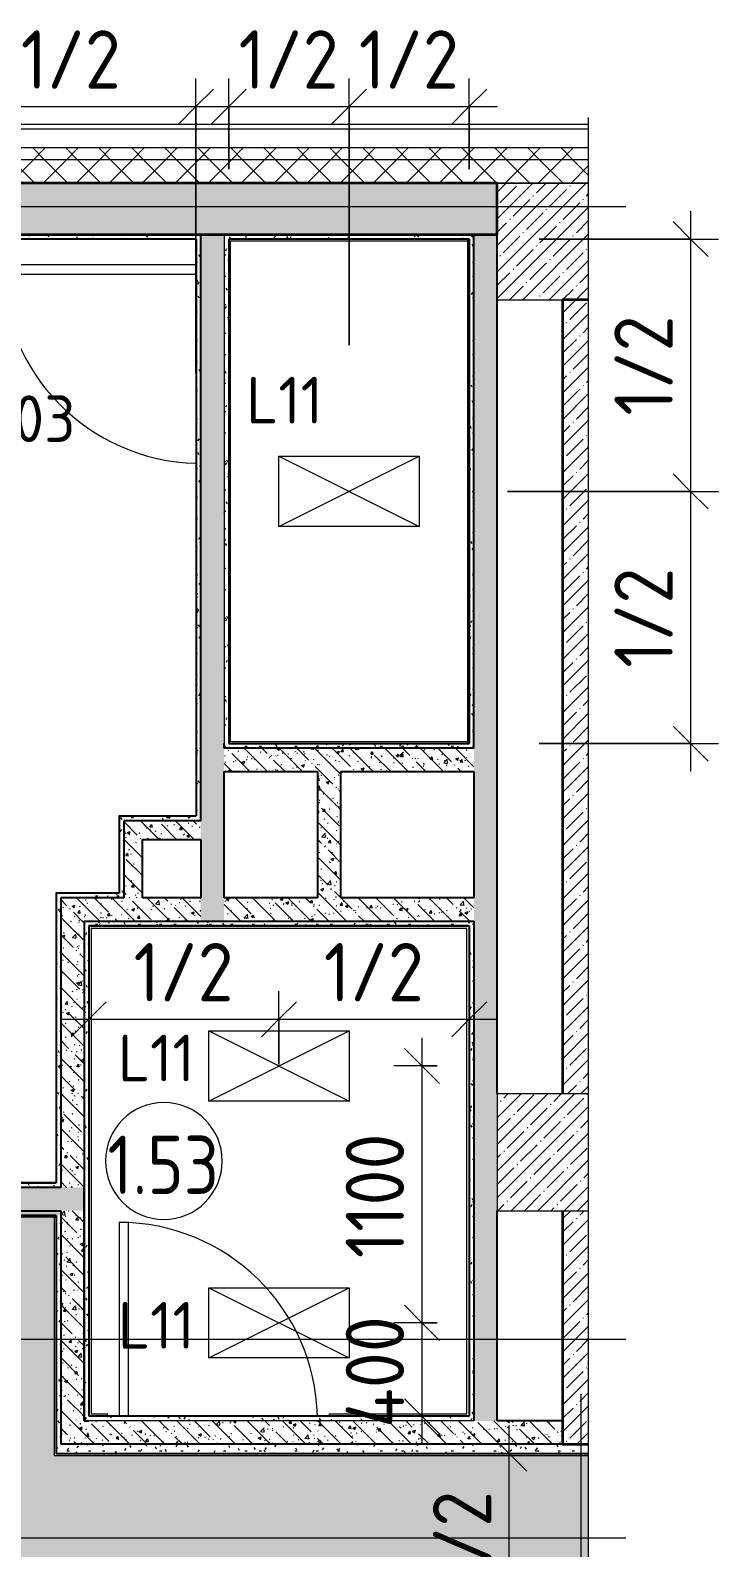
# Model space of a CAD drawing. Header units: millimetres. Extents: x 35802 to 233035, y -8553 to 29000.
# Drawn here: x 82200 to 85148, y 21257 to 27754 of the extents above; entities that cross this region are included whole.
import ezdxf

# ---------------------------------------------------------------- set-up
doc = ezdxf.new("R2010")
doc.units = ezdxf.units.MM
doc.linetypes.add('Осевая', pattern=[3175, 635, -476.25, 1587.5, -476.25])
for name, color, linetype, lineweight in [('A-ANNO-DIMS', 7, 'Continuous', 9), ('A-ANNO-DIMS-100', 7, 'Continuous', 9), ('A-ANNO-NOTE', 7, 'Continuous', 9), ('A-AREA-IDEN', 7, 'Continuous', 9), ('A-DETL-GENF', 7, 'Continuous', 9), ('A-DOOR', 7, 'Continuous', 9), ('A-DOOR-1', 7, 'Continuous', 13), ('A-WALL', 7, 'Continuous', 9), ('E-LITE-EQPM-IDEN', 7, 'Continuous', 9), ('I-WALL', 7, 'Continuous', 9), ('S-COLS', 7, 'Continuous', 9), ('Оси', 7, 'Continuous', 9), ('Оси-2', 7, 'Осевая', 9)]:
    doc.layers.add(name, color=color, linetype=linetype, lineweight=lineweight)
doc.layers.add('A-CLNG-PATT-1', color=7, linetype='Continuous', lineweight=9, transparency=1)
for name, color, linetype, lineweight, true_color in [('A-WALL-1', 7, 'Continuous', 35, 0x3c3c3c), ('A-WALL-2', 7, 'Continuous', 25, 0x3c3c3c), ('A-WALL-3', 7, 'Continuous', 13, 0x3c3c3c), ('A-WALL-FNSH-1', 7, 'Continuous', 9, 0x3c3c3c), ('A-WALL-FNSH-2', 7, 'Continuous', 13, 0x3c3c3c)]:
    doc.layers.add(name, color=color, linetype=linetype, lineweight=lineweight, true_color=true_color)
doc.styles.add('GOST Common', font='GOST_Common.ttf', dxfattribs={"height": 200})
doc.styles.add('GOST Common_1', font='GOST_Common.ttf', dxfattribs={"width": 0.9, "height": 250})
doc.styles.add('ISOCPEUR', font='isocpeur.ttf', dxfattribs={"width": 0.9, "height": 250})
doc.dimstyles.new('ISO-2_5_0_9К_БОЛЬШОЙ', dxfattribs={"dimscale": 304.8, "dimtxt": 248.995294, "dimasz": 0.492126, "dimexe": 0.393701, "dimexo": 0.984252, "dimgap": 0, "dimtad": 1, "dimdec": 0, "dimrnd": 10, "dimzin": 0, "dimdsep": 46, "dimtxsty": 'ISOCPEUR', "dimblk1": 'OBLIQUE', "dimblk2": 'OBLIQUE', "dimsah": 1, "dimcen": 0.09, "dimdle": 0.393701, "dimazin": 0, "dimtfac": 1, "dimtdec": 4, "dimtix": 1, "dimtmove": 0, "dimatfit": 3, "dimfxl": 1, "dimtvp": 1, "dimtolj": 1, "dimtzin": 0, "dimarcsym": 2})
doc.dimstyles.new('ISO-2_5_0_9К_БОЛЬШОЙ_3', dxfattribs={"dimscale": 304.8, "dimtxt": 248.995294, "dimasz": 0.492126, "dimexe": 0.393701, "dimexo": 0.984252, "dimgap": 0, "dimtad": 1, "dimdec": 0, "dimrnd": 10, "dimzin": 0, "dimdsep": 46, "dimtxsty": 'ISOCPEUR', "dimblk1": 'OBLIQUE', "dimblk2": 'OBLIQUE', "dimsah": 1, "dimcen": 0.09, "dimdle": 0.393701, "dimazin": 0, "dimtfac": 1, "dimtdec": 4, "dimtix": 1, "dimtmove": 0, "dimatfit": 3, "dimfxl": 1, "dimtvp": 1, "dimtolj": 1, "dimtzin": 0, "dimarcsym": 2})
pattern_1 = [(45, (0, 0), (-57.02463, 57.02463), []), (45, (57.025, 0), (-57.02463, 57.02463), [100.806, -20.161, 3.353, -16.808])]
pattern_2 = [(135, (0, 0), (-75.43415, -75.43415), [106.68, -17.78, 3.556, -17.78]), (135, (0, 75.39), (-75.43415, -75.43415), []), (50, (0, 0), (127.52922, -11.15758), [13.335, -146.685]), (355, (0, 0), (-24.66966, 133.74002), [10.668, -117.348]), (100.451, (10.63, -0.93), (102.85973, 122.58178), [11.333, -124.663]), (46.184, (0, 35.56), (189.75516, -29.43036), [20.002, -220.027]), (96.636, (15.81, 33.1), (166.1822, 173.1996), [17, -186.995]), (351.184, (0, 35.56), (166.18393, 173.19757), [16.002, -176.022]), (21, (17.78, 26.67), (106.13027, -71.58603), [13.335, -146.685]), (326, (17.78, 26.67), (43.26188, 128.93175), [10.668, -117.348]), (71.451, (26.62, 20.7), (149.39198, 57.34505), [11.333, -124.663]), (37.5, (0, 0), (2.162228, 59.188357), [3.353, -112.573, 3.353, -115.773, -117.792]), (37.5, (0, 0), (2.162228, 59.188357), [-235.052, 3.353, -114.44]), (7.5, (0, 0), (46.773857, 70.126152), [3.353, -64.567, 3.353, -109.906, -44.894]), (7.5, (0, 0), (46.773857, 70.126152), [-181.178, 3.353, -41.542]), (327.5, (-39.65, 0), (94.91367, -4.010093), [3.353, -41.097, 3.353, -135.331, -184.023]), (327.5, (-39.65, 0), (94.91367, -4.010093), [-183.134, 3.353, -180.67]), (317.5, (-57.43, 0), (103.69057, 17.79882), [3.353, -54.432, 3.353, -88.748, -130.683]), (317.5, (-57.43, 0), (103.69057, 17.79882), [-149.885, 3.353, -127.33])]
pattern_3 = [(45, (0, 0), (-70.71068, 70.71068), []), (135, (0, 0), (-70.71068, -70.71068), [])]
pattern_4 = [(0, (0, 0), (121.92, 30.48), [10.058, -81.382, 10.058, -81.382, -487.68]), (0, (0, 0), (121.92, 30.48), [-182.88, 10.058, -172.822, 10.058, -81.382, -213.36]), (0, (0, 0), (121.92, 30.48), [-457.2, 10.058, -50.902, 10.058, -142.342]), (120, (45.72, 15.24), (-87.356454, 90.345817), [10.058, -81.382, 10.058, -81.382, -487.68]), (120, (45.72, 15.24), (-87.356454, 90.345817), [-182.88, 10.058, -172.822, 10.058, -81.382, -213.36]), (120, (45.72, 15.24), (-87.356454, 90.345817), [-457.2, 10.058, -50.902, 10.058, -142.342]), (240, (60.96, 76.2), (-34.563546, -120.825817), [10.058, -81.382, 10.058, -81.382, -487.68]), (240, (60.96, 76.2), (-34.563546, -120.825817), [-182.88, 10.058, -172.822, 10.058, -81.382, -213.36]), (240, (60.96, 76.2), (-34.563546, -120.825817), [-457.2, 10.058, -50.902, 10.058, -142.342])]

# ---------------------------------------------------------------- blocks, each defined once
blk = doc.blocks.new('BSC_Колонна _Прямоугольная - 500х500-23287078-План расстановки осветительного оборудования 1 этажа в осях 12-23')
at = {"layer": 'S-COLS'}
h = blk.add_hatch(dxfattribs=at)
h.set_pattern_fill('FP_19', color=256, style=0, pattern_type=2)
h.set_pattern_definition([(45, (-84450, -22950), (-57.02463, 57.02463), []), (45, (-84392.975, -22950), (-57.02463, 57.02463), [100.806, -20.161, 3.353, -16.808])])
h.paths.add_polyline_path([(-250, -250), (140, -250), (140, 250), (-250, 250)])
for p, q in [((140, 250), (-250, 250)), ((-250, 250), (-250, -250)), ((-250, -250), (140, -250))]:
    blk.add_line(p, q, dxfattribs=at)
blk = doc.blocks.new('110_Дверь_СКБ_1Ст_Внутренняя1 - Д-7_п__950x2100h_Туалет-32105350-План расстановки осветительного оборудования 1 этажа в осях 12-23')
at = {"layer": 'A-DOOR'}
blk.add_arc((-412.5, 50), 850, 1.35273, 90, dxfattribs=at)
at = {"layer": 'A-DOOR-1'}
for p, q in [((-412.5, 900), (-412.5, 70)), ((-372.5, 900), (-412.5, 900)), ((-372.5, 70), (-372.5, 900))]:
    blk.add_line(p, q, dxfattribs=at)
blk = doc.blocks.new('110_Дверь_СКБ_1Ст_Внутренняя1 - Д-7_л__950x2100h_Туалет-32089464-План расстановки осветительного оборудования 1 этажа в осях 12-23')
at = {"layer": 'A-DOOR'}
blk.add_arc((437.5, 50), 850, 90, 178.64727, dxfattribs=at)
at = {"layer": 'A-DOOR-1'}
for p, q in [((437.5, 900), (397.5, 900)), ((397.5, 900), (397.5, 70)), ((437.5, 70), (437.5, 900))]:
    blk.add_line(p, q, dxfattribs=at)
blk = doc.blocks.new('DET_L_Линия разрыва - М100-30654842-План расстановки осветительного оборудования 1 этажа в осях 12-23')
at = {"layer": 'A-DETL-GENF'}
blk.add_line((24079.7, 0), (12339.9, 0), dxfattribs=at)
blk = doc.blocks.new('Марка_Помещения - Номер-25198446-План расстановки осветительного оборудования 1 этажа в осях 12-23')
at = {"layer": 'A-AREA-IDEN'}
for start, end in [(360, 180), (180, 360)]:
    blk.add_arc((0, 0), 2.5, start, end, dxfattribs=at)
blk = doc.blocks.new('DIMBLOCK99-План расстановки осветительного оборудования 1 этажа в осях 12-23')
at = {"layer": 'A-ANNO-DIMS-100'}
for p, q in [((81840, 26384.4), (81840, 27547.1)), ((82909, 26286.1), (82909, 27547.1)), ((81840, 27427.1), (83029, 27427.1)), ((81840, 27427.1), (81840, 26384.4)), ((82909, 27427.1), (82909, 26286.1))]:
    blk.add_line(p, q, dxfattribs=at)
at = {"layer": 'A-ANNO-DIMS-100', "lineweight": 20}
for p, q in [((81840, 27427.1), (81915, 27502.1)), ((82909, 27427.1), (82984, 27502.1)), ((81840, 27427.1), (81765, 27352.1)), ((82909, 27427.1), (82834, 27352.1))]:
    blk.add_line(p, q, dxfattribs=at)
at = {"layer": 'A-ANNO-DIMS-100', "color": 0, "insert": (82159, 27753.7), "char_height": 250, "width": 517.144, "attachment_point": 1, "line_spacing_factor": 1.149209, "style": 'ISOCPEUR'}
blk.add_mtext('1/2', dxfattribs=at)
blk = doc.blocks.new('_Oblique')
at = {"color": 0, "linetype": 'ByBlock', "lineweight": -2}
blk.add_line((-0.5, -0.5), (0.5, 0.5), dxfattribs=at)
blk = doc.blocks.new('DIMBLOCK102-План расстановки осветительного оборудования 1 этажа в осях 12-23')
at = {"layer": 'A-ANNO-DIMS-100'}
for p, q in [((83050, 27160), (83050, 27547.1)), ((83565, 26405.4), (83565, 27547.1)), ((82930, 27427.1), (83565, 27427.1)), ((83050, 27427.1), (83050, 27160)), ((83565, 27427.1), (83565, 26405.4))]:
    blk.add_line(p, q, dxfattribs=at)
at = {"layer": 'A-ANNO-DIMS-100', "lineweight": 20}
for p, q in [((83050, 27427.1), (83125, 27502.1)), ((83565, 27427.1), (83640, 27502.1)), ((83050, 27427.1), (82975, 27352.1)), ((83565, 27427.1), (83490, 27352.1))]:
    blk.add_line(p, q, dxfattribs=at)
at = {"layer": 'A-ANNO-DIMS-100', "color": 0, "insert": (83092, 27753.7), "char_height": 250, "width": 517.144, "attachment_point": 1, "line_spacing_factor": 1.149209, "style": 'ISOCPEUR'}
blk.add_mtext('1/2', dxfattribs=at)
blk = doc.blocks.new('DIMBLOCK103-План расстановки осветительного оборудования 1 этажа в осях 12-23')
at = {"layer": 'A-ANNO-DIMS-100'}
for p, q in [((83565, 26405.4), (83565, 27547.1)), ((84080, 27160), (84080, 27547.1)), ((83565, 27427.1), (84200, 27427.1)), ((83565, 27427.1), (83565, 26405.4)), ((84080, 27427.1), (84080, 27160))]:
    blk.add_line(p, q, dxfattribs=at)
at = {"layer": 'A-ANNO-DIMS-100', "lineweight": 20}
for p, q in [((83565, 27427.1), (83640, 27502.1)), ((84080, 27427.1), (84155, 27502.1)), ((83565, 27427.1), (83490, 27352.1)), ((84080, 27427.1), (84005, 27352.1))]:
    blk.add_line(p, q, dxfattribs=at)
at = {"layer": 'A-ANNO-DIMS-100', "color": 0, "insert": (83607, 27753.7), "char_height": 250, "width": 517.144, "attachment_point": 1, "line_spacing_factor": 1.149209, "style": 'ISOCPEUR'}
blk.add_mtext('1/2', dxfattribs=at)
blk = doc.blocks.new('DIMBLOCK104-План расстановки осветительного оборудования 1 этажа в осях 12-23')
at = {"layer": 'A-ANNO-DIMS-100'}
for p, q in [((85028.3, 26980), (85028.3, 25780)), ((84380, 26860), (85148.3, 26860)), ((85028.3, 26860), (84380, 26860)), ((84243.3, 25780), (85148.3, 25780)), ((85028.3, 25780), (84243.3, 25780))]:
    blk.add_line(p, q, dxfattribs=at)
at = {"layer": 'A-ANNO-DIMS-100', "lineweight": 20}
for p, q in [((85028.3, 26860), (84953.3, 26935)), ((85028.3, 26860), (85103.3, 26785)), ((85028.3, 25780), (84953.3, 25855)), ((85028.3, 25780), (85103.3, 25705))]:
    blk.add_line(p, q, dxfattribs=at)
at = {"layer": 'A-ANNO-DIMS-100', "color": 0, "insert": (84701.7, 26104.5), "char_height": 250, "width": 517.144, "attachment_point": 1, "rotation": 90, "line_spacing_factor": 1.149209, "style": 'ISOCPEUR'}
blk.add_mtext('1/2', dxfattribs=at)
blk = doc.blocks.new('DIMBLOCK105-План расстановки осветительного оборудования 1 этажа в осях 12-23')
at = {"layer": 'A-ANNO-DIMS-100', "lineweight": 20}
for p, q in [((85028.3, 25780), (84953.3, 25855)), ((85028.3, 25780), (85103.3, 25705)), ((85028.3, 24700), (84953.3, 24775)), ((85028.3, 24700), (85103.3, 24625))]:
    blk.add_line(p, q, dxfattribs=at)
at = {"layer": 'A-ANNO-DIMS-100'}
for p, q in [((84243.3, 25780), (85148.3, 25780)), ((85028.3, 25780), (84243.3, 25780)), ((85028.3, 25780), (85028.3, 24580)), ((84380, 24700), (85148.3, 24700)), ((85028.3, 24700), (84380, 24700))]:
    blk.add_line(p, q, dxfattribs=at)
at = {"layer": 'A-ANNO-DIMS-100', "color": 0, "insert": (84701.7, 25024.5), "char_height": 250, "width": 517.144, "attachment_point": 1, "rotation": 90, "line_spacing_factor": 1.149209, "style": 'ISOCPEUR'}
blk.add_mtext('1/2', dxfattribs=at)
blk = doc.blocks.new('DIMBLOCK106-План расстановки осветительного оборудования 1 этажа в осях 12-23')
at = {"layer": 'A-ANNO-DIMS-100'}
for p, q in [((82450, 23325.7), (82450, 23639.6)), ((83265, 23325.7), (83265, 23639.6)), ((82330, 23519.6), (83265, 23519.6)), ((82450, 23519.6), (82450, 23325.7)), ((83265, 23519.6), (83265, 23325.7))]:
    blk.add_line(p, q, dxfattribs=at)
at = {"layer": 'A-ANNO-DIMS-100', "lineweight": 20}
for p, q in [((82450, 23519.6), (82525, 23594.6)), ((83265, 23519.6), (83340, 23594.6)), ((82450, 23519.6), (82375, 23444.6)), ((83265, 23519.6), (83190, 23444.6))]:
    blk.add_line(p, q, dxfattribs=at)
at = {"layer": 'A-ANNO-DIMS-100', "color": 0, "insert": (82642, 23846.2), "char_height": 250, "width": 517.144, "attachment_point": 1, "line_spacing_factor": 1.149209, "style": 'ISOCPEUR'}
blk.add_mtext('1/2', dxfattribs=at)
blk = doc.blocks.new('DIMBLOCK107-План расстановки осветительного оборудования 1 этажа в осях 12-23')
at = {"layer": 'A-ANNO-DIMS-100'}
for p, q in [((83265, 23325.7), (83265, 23639.6)), ((84080, 23325.7), (84080, 23639.6)), ((83265, 23519.6), (84200, 23519.6)), ((83265, 23519.6), (83265, 23325.7)), ((84080, 23519.6), (84080, 23325.7))]:
    blk.add_line(p, q, dxfattribs=at)
at = {"layer": 'A-ANNO-DIMS-100', "lineweight": 20}
for p, q in [((83265, 23519.6), (83340, 23594.6)), ((84080, 23519.6), (84155, 23594.6)), ((83265, 23519.6), (83190, 23444.6)), ((84080, 23519.6), (84005, 23444.6))]:
    blk.add_line(p, q, dxfattribs=at)
at = {"layer": 'A-ANNO-DIMS-100', "color": 0, "insert": (83457, 23846.2), "char_height": 250, "width": 517.144, "attachment_point": 1, "line_spacing_factor": 1.149209, "style": 'ISOCPEUR'}
blk.add_mtext('1/2', dxfattribs=at)
blk = doc.blocks.new('DIMBLOCK108-План расстановки осветительного оборудования 1 этажа в осях 12-23')
at = {"layer": 'A-ANNO-DIMS-100', "lineweight": 20}
for p, q in [((83877.5, 23319.7), (83802.5, 23394.7)), ((83877.5, 23319.7), (83952.5, 23244.7)), ((83877.5, 22220), (83802.5, 22295)), ((83877.5, 22220), (83952.5, 22145))]:
    blk.add_line(p, q, dxfattribs=at)
at = {"layer": 'A-ANNO-DIMS-100'}
for p, q in [((83877.5, 23439.7), (83877.5, 22220)), ((83943.3, 23319.7), (83757.5, 23319.7)), ((83877.5, 23319.7), (83943.3, 23319.7)), ((83943.3, 22220), (83757.5, 22220)), ((83877.5, 22220), (83943.3, 22220))]:
    blk.add_line(p, q, dxfattribs=at)
at = {"layer": 'A-ANNO-DIMS-100', "color": 0, "insert": (83550.9, 22496.9), "char_height": 250, "width": 655.049, "attachment_point": 1, "rotation": 90, "line_spacing_factor": 1.149209, "style": 'ISOCPEUR'}
blk.add_mtext('1100', dxfattribs=at)
blk = doc.blocks.new('DIMBLOCK109-План расстановки осветительного оборудования 1 этажа в осях 12-23')
at = {"layer": 'A-ANNO-DIMS-100', "lineweight": 20}
for p, q in [((83877.5, 22220), (83802.5, 22295)), ((83877.5, 22220), (83952.5, 22145)), ((83877.5, 21820), (83802.5, 21895)), ((83877.5, 21820), (83952.5, 21745))]:
    blk.add_line(p, q, dxfattribs=at)
at = {"layer": 'A-ANNO-DIMS-100'}
for p, q in [((83943.3, 22220), (83757.5, 22220)), ((83877.5, 22220), (83877.5, 21700)), ((83877.5, 22220), (83943.3, 22220)), ((83683.6, 21820), (83997.5, 21820)), ((83877.5, 21820), (83683.6, 21820))]:
    blk.add_line(p, q, dxfattribs=at)
at = {"layer": 'A-ANNO-DIMS-100', "color": 0, "insert": (83550.9, 21771), "char_height": 250, "width": 597.589, "attachment_point": 1, "rotation": 90, "line_spacing_factor": 1.149209, "style": 'ISOCPEUR'}
blk.add_mtext('400', dxfattribs=at)
blk = doc.blocks.new('DIMBLOCK114-План расстановки осветительного оборудования 1 этажа в осях 12-23')
at = {"layer": 'A-ANNO-DIMS-100'}
for p, q in [((84251, 20915), (84251, 21780)), ((84445, 21660), (84131, 21660)), ((84251, 21660), (84445, 21660)), ((83437.3, 20915), (84371, 20915)), ((84251, 20915), (83437.3, 20915))]:
    blk.add_line(p, q, dxfattribs=at)
at = {"layer": 'A-ANNO-DIMS-100', "lineweight": 20}
for p, q in [((84251, 21660), (84176, 21735)), ((84251, 21660), (84326, 21585)), ((84251, 20915), (84176, 20990)), ((84251, 20915), (84326, 20840))]:
    blk.add_line(p, q, dxfattribs=at)
at = {"layer": 'A-ANNO-DIMS-100', "color": 0, "insert": (83924.4, 21072), "char_height": 250, "width": 517.144, "attachment_point": 1, "rotation": 90, "line_spacing_factor": 1.149209, "style": 'ISOCPEUR'}
blk.add_mtext('1/2', dxfattribs=at)
blk = doc.blocks.new('DIMBLOCK268-План расстановки осветительного оборудования 1 этажа в осях 12-23')
at = {"layer": 'A-ANNO-DIMS-100'}
for p, q in [((79981, 21327.5), (79981, 20740.2)), ((79981, 20860.2), (79981, 21327.5)), ((82759, 20666.3), (82759, 20980.2)), ((79861, 20860.2), (82879, 20860.2)), ((82759, 20860.2), (82759, 20666.3))]:
    blk.add_line(p, q, dxfattribs=at)
at = {"layer": 'A-ANNO-DIMS-100', "lineweight": 20}
for p, q in [((79981, 20860.2), (80056, 20935.2)), ((82759, 20860.2), (82834, 20935.2)), ((79981, 20860.2), (79906, 20785.2)), ((82759, 20860.2), (82684, 20785.2))]:
    blk.add_line(p, q, dxfattribs=at)
at = {"layer": 'A-ANNO-DIMS-100', "color": 0, "insert": (81054, 21186.8), "char_height": 250, "width": 758.478, "attachment_point": 1, "line_spacing_factor": 1.149209, "style": 'ISOCPEUR'}
blk.add_mtext('2780', dxfattribs=at)

msp = doc.modelspace()

# ---------------------------------------------------------------- hatches: boundary and pattern name
at = {"layer": 'A-CLNG-PATT-1'}
h = msp.add_hatch(color=256, dxfattribs=at)
h.paths.add_polyline_path([(84590, 20178), (84590, 21652), (82302, 21652), (82302, 22672), (68282, 22672), (68282, 26852), (68202, 26852), (68202, 26860), (67111, 26860), (67110, 26852), (66788, 26852), (66788, 26472), (66132, 26472), (66132, 26859), (60788, 26859), (60788, 26472), (60132, 26472), (60132, 26852), (57578, 26852), (57578, 25558), (57958, 25558), (57958, 24978), (58130, 24978), (58130, 24950), (58180, 24950), (58180, 24850), (58785, 24850), (58785, 24950), (58835, 24950), (58835, 24850), (59885, 24850), (59885, 24950), (59935, 24950), (59935, 24850), (60560, 24850), (60560, 24950), (60770, 24950), (60770, 24955), (61865, 24955), (61865, 24950), (61935, 24950), (61935, 24955), (63055, 24955), (63055, 24950), (63125, 24950), (63125, 24955), (64245, 24955), (64245, 24950), (64315, 24950), (64315, 24955), (65435, 24955), (65435, 24950), (65505, 24950), (65505, 24955), (66090, 24955), (66090, 24950), (66760, 24950), (66760, 24960), (66780, 24960), (66780, 24970.5), (66788, 24970.5), (66788, 22672), (66288, 22672), (66288, 21178), (78707.8, 21178), (78707.8, 20178), (83295.5, 20178), (83295.5, 20188), (83315.5, 20188), (83315.5, 20178)])
h.paths.add_polyline_path([(58140, 24810), (58140, 24850), (58130, 24850), (58130, 24810)])
h.paths.add_polyline_path([(60600, 24830), (60610, 24830), (60610, 24850), (60600, 24850)])
at = {"layer": 'A-WALL'}
h = msp.add_hatch(dxfattribs=at)
h.set_pattern_fill('FP_17', color=256, style=0, pattern_type=2)
h.set_pattern_definition(pattern_3)
h.paths.add_polyline_path([(84590, 27200), (84590, 27250), (68210, 27250), (68210, 27200), (83263.9, 27200)])
h.paths.add_polyline_path([(68120, 27200), (68120, 27225), (68130, 27225), (68130, 27250), (67190, 27250), (67190, 27225), (67200, 27225), (67200, 27200), (68028.4, 27200)])
h.paths.add_polyline_path([(67110, 27200), (67110, 27250), (42160, 27250), (42160, 27200), (66577.4, 27200)])
h = msp.add_hatch(dxfattribs=at)
h.set_pattern_fill('FP_17', color=256, style=0, pattern_type=2)
h.set_pattern_definition(pattern_3)
h.paths.add_polyline_path([(84590, 27100), (84590, 27200), (68210, 27200), (68210, 27110), (68242, 27110), (68242, 27102), (68172, 27102), (68172, 27185), (68120, 27185), (68120, 27200), (67200, 27200), (67200, 27185), (67148, 27185), (67148, 27102), (67078, 27102), (67078, 27110), (67110, 27110), (67110, 27200), (42160, 27200), (42160, 27100), (83263.9, 27100)])
at = {"layer": 'I-WALL'}
h = msp.add_hatch(dxfattribs=at)
h.set_pattern_fill('FP_1', color=256, style=0, pattern_type=2)
h.set_pattern_definition(pattern_1)
h.paths.add_polyline_path([(84200, 26880), (84200, 27100), (42780, 27100), (42780, 26900), (42760, 26900), (42760, 26880), (84100, 26880)])
h = msp.add_hatch(dxfattribs=at)
h.set_pattern_fill('FP_67', color=256, style=0, pattern_type=2)
h.set_pattern_definition(pattern_4)
h.paths.add_polyline_path([(82910, 26860), (82930, 26860), (82930, 26880), (81420, 26880), (81420, 26860), (82909, 26860)])
h = msp.add_hatch(dxfattribs=at)
h.set_pattern_fill('FP_67', color=256, style=0, pattern_type=2)
h.set_pattern_definition(pattern_4)
h.paths.add_polyline_path([(82930, 24370), (82930, 26860), (82910, 26860), (82910, 24370)])
h = msp.add_hatch(dxfattribs=at)
h.set_pattern_fill('FP_21', color=256, style=0, pattern_type=2)
h.set_pattern_definition(pattern_2)
h.paths.add_polyline_path([(83030, 23940), (83030, 26880), (82930, 26880), (82930, 23940)])
h = msp.add_hatch(dxfattribs=at)
h.set_pattern_fill('FP_67', color=256, style=0, pattern_type=2)
h.set_pattern_definition(pattern_4)
h.paths.add_polyline_path([(83050, 24700), (83050, 26880), (83030, 26880), (83030, 24700)])
h = msp.add_hatch(dxfattribs=at)
h.set_pattern_fill('FP_67', color=256, style=0, pattern_type=2)
h.set_pattern_definition(pattern_4)
h.paths.add_polyline_path([(84072, 26860), (84080, 26860), (84080, 26880), (83050, 26880), (83050, 26860), (83263.9, 26860)])
h = msp.add_hatch(dxfattribs=at)
h.set_pattern_fill('FP_67', color=256, style=0, pattern_type=2)
h.set_pattern_definition(pattern_4)
h.paths.add_polyline_path([(84080, 24700), (84100, 24700), (84100, 26880), (84080, 26880), (84080, 24708)])
h = msp.add_hatch(dxfattribs=at)
h.set_pattern_fill('FP_21', color=256, style=0, pattern_type=2)
h.set_pattern_definition(pattern_2)
h.paths.add_polyline_path([(84200, 21800), (84200, 26880), (84100, 26880), (84100, 21800)])
h = msp.add_hatch(dxfattribs=at)
h.set_pattern_fill('FP_1', color=256, style=0, pattern_type=2)
h.set_pattern_definition(pattern_1)
h.paths.add_polyline_path([(84590, 23200), (84590, 26600), (84480, 26600), (84480, 23200)])
h = msp.add_hatch(dxfattribs=at)
h.set_pattern_fill('FP_67', color=256, style=0, pattern_type=2)
h.set_pattern_definition(pattern_4)
h.paths.add_polyline_path([(84100, 24680), (84100, 24700), (83030, 24700), (83030, 24680), (83263.9, 24680)])
h = msp.add_hatch(dxfattribs=at)
h.set_pattern_fill('FP_21', color=256, style=0, pattern_type=2)
h.set_pattern_definition(pattern_2)
h.paths.add_polyline_path([(84100, 24580), (84100, 24680), (83030, 24680), (83030, 24580), (83530, 24580)])
h = msp.add_hatch(dxfattribs=at)
h.set_pattern_fill('FP_21', color=256, style=0, pattern_type=2)
h.set_pattern_definition(pattern_2)
h.paths.add_polyline_path([(83530, 24040), (83530, 24580), (83430, 24580), (83430, 24040)])
h = msp.add_hatch(dxfattribs=at)
h.set_pattern_fill('FP_67', color=256, style=0, pattern_type=2)
h.set_pattern_definition(pattern_4)
h.paths.add_polyline_path([(82600, 24370), (82910, 24370), (82909, 24390), (82580, 24390), (82580, 24370)])
h = msp.add_hatch(dxfattribs=at)
h.set_pattern_fill('FP_67', color=256, style=0, pattern_type=2)
h.set_pattern_definition(pattern_4)
h.paths.add_polyline_path([(82600, 24040), (82600, 24370), (82580, 24370), (82580, 24040)])
h = msp.add_hatch(dxfattribs=at)
h.set_pattern_fill('FP_21', color=256, style=0, pattern_type=2)
h.set_pattern_definition(pattern_2)
h.paths.add_polyline_path([(82680, 24040), (82680, 24370), (82600, 24370), (82600, 24040)])
h = msp.add_hatch(dxfattribs=at)
h.set_pattern_fill('FP_21', color=256, style=0, pattern_type=2)
h.set_pattern_definition(pattern_2)
h.paths.add_polyline_path([(82930, 24290), (82930, 24370), (82680, 24370), (82680, 24290)])
h = msp.add_hatch(dxfattribs=at)
h.set_pattern_fill('FP_67', color=256, style=0, pattern_type=2)
h.set_pattern_definition(pattern_4)
h.paths.add_polyline_path([(82330, 24040), (82580, 24040), (82580, 24060), (82310, 24060), (82310, 24040)])
h = msp.add_hatch(dxfattribs=at)
h.set_pattern_fill('FP_67', color=256, style=0, pattern_type=2)
h.set_pattern_definition(pattern_4)
h.paths.add_polyline_path([(82330, 22800), (82330, 24040), (82310, 24040), (82310, 22800)])
h = msp.add_hatch(dxfattribs=at)
h.set_pattern_fill('FP_21', color=256, style=0, pattern_type=2)
h.set_pattern_definition(pattern_2)
h.paths.add_polyline_path([(82930, 23940), (82930, 24040), (82330, 24040), (82330, 23940), (82538.4, 23940)])
h = msp.add_hatch(dxfattribs=at)
h.set_pattern_fill('FP_21', color=256, style=0, pattern_type=2)
h.set_pattern_definition(pattern_2)
h.paths.add_polyline_path([(84100, 23940), (84100, 24040), (83030, 24040), (83030, 23940), (83263.9, 23940)])
h = msp.add_hatch(dxfattribs=at)
h.set_pattern_fill('FP_21', color=256, style=0, pattern_type=2)
h.set_pattern_definition(pattern_2)
h.paths.add_polyline_path([(82430, 22800), (82430, 23940), (82330, 23940), (82330, 22800)])
h = msp.add_hatch(dxfattribs=at)
h.set_pattern_fill('FP_67', color=256, style=0, pattern_type=2)
h.set_pattern_definition(pattern_4)
h.paths.add_polyline_path([(84080, 23920), (84080, 23940), (82430, 23940), (82430, 23920), (84079, 23920)])
h = msp.add_hatch(dxfattribs=at)
h.set_pattern_fill('FP_67', color=256, style=0, pattern_type=2)
h.set_pattern_definition(pattern_4)
h.paths.add_polyline_path([(82430, 21800), (82450, 21800), (82450, 23920), (82430, 23920), (82430, 22432.2)])
h = msp.add_hatch(dxfattribs=at)
h.set_pattern_fill('FP_67', color=256, style=0, pattern_type=2)
h.set_pattern_definition(pattern_4)
h.paths.add_polyline_path([(84080, 21820), (84100, 21820), (84100, 23940), (84080, 23940), (84080, 21833)])
h = msp.add_hatch(dxfattribs=at)
h.set_pattern_fill('FP_67', color=256, style=0, pattern_type=2)
h.set_pattern_definition(pattern_4)
h.paths.add_polyline_path([(82310, 22800), (82310, 22820), (81150, 22820), (81150, 22800), (81812.9, 22800)])
h = msp.add_hatch(dxfattribs=at)
h.set_pattern_fill('FP_21', color=256, style=0, pattern_type=2)
h.set_pattern_definition(pattern_2)
h.paths.add_polyline_path([(82430, 22700), (82430, 22800), (81150, 22800), (81150, 22700), (82330, 22700)])
h.paths.add_polyline_path([(80361.9, 22700), (80650, 22700), (80650, 22800), (77250, 22800), (77250, 22700), (78910.9, 22700)])
h.paths.add_polyline_path([(76734.4, 22700), (76750, 22700), (76750, 22800), (74040, 22800), (74040, 22700), (76008.9, 22700)])
h.paths.add_polyline_path([(73540, 22700), (73540, 22800), (70810, 22800), (70810, 22700), (73106.9, 22700)])
h.paths.add_polyline_path([(70310, 22700), (70310, 22800), (68310, 22800), (68310, 22700), (70204.9, 22700)])
h = msp.add_hatch(dxfattribs=at)
h.set_pattern_fill('FP_67', color=256, style=0, pattern_type=2)
h.set_pattern_definition(pattern_4)
h.paths.add_polyline_path([(82310, 22680), (82330, 22680), (82330, 22700), (68310, 22700), (68310, 22680), (81812.9, 22680)])
h = msp.add_hatch(dxfattribs=at)
h.set_pattern_fill('FP_67', color=256, style=0, pattern_type=2)
h.set_pattern_definition(pattern_4)
h.paths.add_polyline_path([(82310, 21660), (82330, 21660), (82330, 22680), (82310, 22680), (82310, 22432.2)])
h = msp.add_hatch(dxfattribs=at)
h.set_pattern_fill('FP_21', color=256, style=0, pattern_type=2)
h.set_pattern_definition(pattern_2)
h.paths.add_polyline_path([(82430, 21800), (82430, 22700), (82330, 22700), (82330, 21800)])
h = msp.add_hatch(dxfattribs=at)
h.set_pattern_fill('FP_1', color=256, style=0, pattern_type=2)
h.set_pattern_definition(pattern_1)
h.paths.add_polyline_path([(84480, 21700), (84590, 21700), (84590, 22700), (84480, 22700), (84480, 21800)])
h = msp.add_hatch(dxfattribs=at)
h.set_pattern_fill('FP_21', color=256, style=0, pattern_type=2)
h.set_pattern_definition(pattern_2)
h.paths.add_polyline_path([(84480, 21700), (84480, 21800), (82330, 21800), (82330, 21700), (83263.9, 21700)])
h = msp.add_hatch(dxfattribs=at)
h.set_pattern_fill('FP_67', color=256, style=0, pattern_type=2)
h.set_pattern_definition(pattern_4)
h.paths.add_polyline_path([(84100, 21800), (84100, 21820), (82450, 21820), (82450, 21800), (83263.9, 21800)])
h = msp.add_hatch(dxfattribs=at)
h.set_pattern_fill('FP_67', color=256, style=0, pattern_type=2)
h.set_pattern_definition(pattern_4)
h.paths.add_polyline_path([(84590, 21660), (84590, 21700), (82330, 21700), (82330, 21660), (83263.9, 21660)])
at = {"layer": 'S-COLS'}
h = msp.add_hatch(dxfattribs=at)
h.set_pattern_fill('FP_1', color=256, style=0, pattern_type=2)
h.set_pattern_definition(pattern_1)
h.paths.add_polyline_path([(84200, 26600), (84590, 26600), (84590, 27100), (84200, 27100)])

# ---------------------------------------------------------------- linework, layer by layer
at = {"layer": 'A-ANNO-NOTE'}
for p, q in [((83265, 25930), (83865, 25930)), ((83265, 25630), (83265, 25930)), ((83265, 25630), (83865, 25930)), ((83265, 25930), (83865, 25630)), ((83865, 25930), (83865, 25630)), ((83865, 25630), (83265, 25630)), ((82965, 23469.7), (83565, 23469.7)), ((82965, 23169.7), (82965, 23469.7)), ((82965, 23169.7), (83565, 23469.7)), ((82965, 23469.7), (83565, 23169.7)), ((83565, 23469.7), (83565, 23169.7)), ((83565, 23169.7), (82965, 23169.7)), ((82965, 22370), (83565, 22370)), ((82965, 22070), (82965, 22370)), ((82965, 22070), (83565, 22370)), ((82965, 22370), (83565, 22070)), ((83565, 22370), (83565, 22070)), ((83565, 22070), (82965, 22070))]:
    msp.add_line(p, q, dxfattribs=at)
at = {"layer": 'A-WALL'}
for p, q in [((84590, 27250), (68210, 27250)), ((84590, 27200), (68210, 27200)), ((83030, 26880), (83030, 24700)), ((84100, 21800), (82450, 21800))]:
    msp.add_line(p, q, dxfattribs=at)
at = {"layer": 'A-WALL-1'}
for p, q in [((84200, 27100), (42780, 27100)), ((84200, 26880), (84200, 27100)), ((81375, 26880), (84200, 26880)), ((84480, 26600), (84480, 23200)), ((84590, 26600), (84480, 26600)), ((84480, 22700), (84480, 21700)), ((84480, 21700), (84590, 21700))]:
    msp.add_line(p, q, dxfattribs=at)
at = {"layer": 'A-WALL-2'}
for p, q in [((82930, 26880), (81400, 26880)), ((82910, 26860), (81420, 26860)), ((82910, 26860), (82910, 24390)), ((82930, 24370), (82930, 26880)), ((84100, 26880), (83030, 26880)), ((84080, 26860), (83050, 26860)), ((83050, 26860), (83050, 24700)), ((84080, 26860), (84080, 24700)), ((84100, 26880), (84100, 26880)), ((84100, 24680), (84100, 26880)), ((84200, 23200), (84200, 26880)), ((83030, 24680), (83030, 24700)), ((83050, 24700), (84080, 24700)), ((84100, 24680), (83030, 24680)), ((83030, 24040), (83030, 24580)), ((83030, 24580), (83430, 24580)), ((83430, 24580), (83430, 24040)), ((83530, 24580), (84100, 24580)), ((83530, 24040), (83530, 24580)), ((84100, 24580), (84100, 24040)), ((82580, 24390), (82580, 24060)), ((82580, 24390), (82910, 24390)), ((82930, 24370), (82600, 24370)), ((82600, 24370), (82600, 24040)), ((82680, 24290), (82930, 24290)), ((82680, 24040), (82680, 24290)), ((82930, 24290), (82930, 24040)), ((82580, 24060), (82310, 24060)), ((82310, 24060), (82310, 22820)), ((82600, 24040), (82330, 24040)), ((82330, 24040), (82330, 22800)), ((82930, 24040), (82680, 24040)), ((83430, 24040), (83030, 24040)), ((84100, 24040), (83530, 24040)), ((82430, 23940), (84100, 23940)), ((82430, 23940), (82430, 21800)), ((84080, 23920), (82450, 23920)), ((82450, 23920), (82450, 21820)), ((84080, 23920), (84080, 21820)), ((84100, 23940), (84100, 21800)), ((81170, 22820), (82310, 22820)), ((82330, 22800), (81150, 22800)), ((82430, 21800), (82430, 22800)), ((82310, 22680), (68290, 22680)), ((81150, 22700), (82330, 22700)), ((82310, 22680), (82310, 21660)), ((82330, 22700), (82330, 21700)), ((84200, 21800), (84200, 22700)), ((82430, 21800), (82450, 21800)), ((84080, 21820), (82450, 21820)), ((84480, 21800), (84200, 21800)), ((84480, 21700), (82330, 21700)), ((82310, 21660), (84590, 21660))]:
    msp.add_line(p, q, dxfattribs=at)
at = {"layer": 'A-WALL-3'}
for p, q in [((84590, 27330), (68210, 27330)), ((60760, 27100), (84590, 27100))]:
    msp.add_line(p, q, dxfattribs=at)
at = {"layer": 'A-WALL-FNSH-1'}
msp.add_line((84590, 27350), (68130, 27350), dxfattribs=at)
at = {"layer": 'A-WALL-FNSH-2'}
for p, q in [((81421, 26859), (82909, 26859)), ((82909, 26859), (82909, 24391)), ((83058, 26852), (84080, 26852)), ((83058, 24708), (83058, 26852)), ((84072, 26860), (84072, 24700)), ((84080, 24708), (83058, 24708)), ((82579, 24391), (82579, 24061)), ((82909, 24391), (82579, 24391)), ((82309, 24061), (82309, 22821)), ((82579, 24061), (82309, 24061)), ((82451, 23919), (84079, 23919)), ((82451, 21821), (82451, 23919)), ((84079, 23919), (84079, 21821)), ((82309, 22821), (81171, 22821)), ((82310, 22672), (68282, 22672)), ((82302, 22672), (82302, 21652)), ((84079, 21821), (82451, 21821)), ((82302, 21652), (84590, 21652))]:
    msp.add_line(p, q, dxfattribs=at)
at = {"layer": 'I-WALL'}
for p, q in [((84069, 23909), (82461, 23909)), ((82461, 23909), (82461, 21831)), ((84069, 21831), (84069, 23909)), ((82461, 21831), (82530, 21831)), ((82530, 21820), (82530, 21831)), ((83480, 21831), (84069, 21831)), ((83480, 21831), (83480, 21820))]:
    msp.add_line(p, q, dxfattribs=at)
at = {"layer": 'S-COLS'}
for p, q in [((84590, 27100), (84200, 27100)), ((84200, 27100), (84200, 26600)), ((84200, 26600), (84590, 26600))]:
    msp.add_line(p, q, dxfattribs=at)
at = {"layer": 'Оси'}
for p, q in [((82250, 27000), (84750, 27000)), ((82250, 22150), (84750, 22150)), ((84560, 19415.1), (84560, 21915.1)), ((82250, 21300), (84750, 21300))]:
    msp.add_line(p, q, dxfattribs=at)
at = {"layer": 'Оси-2'}
for p, q in [((39101.6, 27000), (82250, 27000)), ((39101.6, 22150), (82250, 22150)), ((39101.6, 21300), (82250, 21300))]:
    msp.add_line(p, q, dxfattribs=at)

# ---------------------------------------------------------------- block references
at = {"layer": 'A-AREA-IDEN', "xscale": 99.99999999999993, "yscale": 99.99999999999993, "zscale": 99.99999999999993}
msp.add_blockref('Марка_Помещения - Номер-25198446-План расстановки осветительного оборудования 1 этажа в осях 12-23', (82772.1, 22912.9), dxfattribs=at)
at = {"layer": 'A-DETL-GENF', "rotation": 90.00000000000031}
msp.add_blockref('DET_L_Линия разрыва - М100-30654842-План расстановки осветительного оборудования 1 этажа в осях 12-23', (84590, 3301.1), dxfattribs=at)
at = {"layer": 'A-DOOR', "rotation": 90}
msp.add_blockref('110_Дверь_СКБ_1Ст_Внутренняя1 - Д-7_л__950x2100h_Туалет-32089464-План расстановки осветительного оборудования 1 этажа в осях 12-23', (82980, 26312.5), dxfattribs=at)
at = {"layer": 'A-DOOR'}
msp.add_blockref('110_Дверь_СКБ_1Ст_Внутренняя1 - Д-7_п__950x2100h_Туалет-32105350-План расстановки осветительного оборудования 1 этажа в осях 12-23', (82992.5, 21750), dxfattribs=at)
at = {"layer": 'S-COLS'}
msp.add_blockref('BSC_Колонна _Прямоугольная - 500х500-23287078-План расстановки осветительного оборудования 1 этажа в осях 12-23', (84450, 22950), dxfattribs=at)

# ---------------------------------------------------------------- texts
at = {"layer": 'A-AREA-IDEN', "insert": (82530.2, 23021.5), "char_height": 250, "width": 606.076, "attachment_point": 1, "style": 'GOST Common_1'}
msp.add_mtext('1.53', dxfattribs=at)
at = {"layer": 'E-LITE-EQPM-IDEN', "char_height": 200, "attachment_point": 1, "style": 'GOST Common'}
for s, insert, width in [('L11', (83125, 26270.5), 416.877), ('L03', (81991.1, 26190.9), 521.097), ('L11', (82575.7, 23453.8), 416.877), ('L11', (82575.7, 22309.3), 416.877)]:
    msp.add_mtext(s, dxfattribs=dict(at, insert=insert, width=width))

# ---------------------------------------------------------------- dimensions: what is measured, and where the dimension line sits
at = {"layer": 'A-ANNO-DIMS'}
for base, p1, p2, override, picture, middle in [((82909, 27427.1), (81840, 26084.4), (82909, 25986.1), {"dimpost": '<>', "dimfxl": 1073.50806}, 'DIMBLOCK99-План расстановки осветительного оборудования 1 этажа в осях 12-23', (82374.5, 27552.1)), ((83565, 27427.1), (83050, 26860), (83565, 26105.4), {"dimpost": '<>', "dimfxl": 913.604597}, 'DIMBLOCK102-План расстановки осветительного оборудования 1 этажа в осях 12-23', (83307.5, 27552.1)), ((84080, 27427.1), (83565, 26105.4), (84080, 26860), {"dimpost": '<>', "dimfxl": 913.604597}, 'DIMBLOCK103-План расстановки осветительного оборудования 1 этажа в осях 12-23', (83822.5, 27552.1)), ((83265, 23519.6), (82450, 23625.7), (83265, 23625.7), {"dimpost": '<>', "dimfxl": 814.999987}, 'DIMBLOCK106-План расстановки осветительного оборудования 1 этажа в осях 12-23', (82857.5, 23644.6)), ((84080, 23519.6), (83265, 23625.7), (84080, 23625.7), {"dimpost": '<>', "dimfxl": 814.999987}, 'DIMBLOCK107-План расстановки осветительного оборудования 1 этажа в осях 12-23', (83672.5, 23644.6))]:
    dim = msp.add_linear_dim(base=base, p1=p1, p2=p2, text='1/2', dimstyle='ISO-2_5_0_9К_БОЛЬШОЙ', override=override, dxfattribs=at)
    dim.commit()
    dim.dimension.update_dxf_attribs({"geometry": picture, "text_midpoint": middle})
for base, p1, p2, override, picture, middle in [((85028.3, 25780), (84080, 26860), (83943.3, 25780), {"dimpost": '<>', "dimfxl": 1088.617229}, 'DIMBLOCK104-План расстановки осветительного оборудования 1 этажа в осях 12-23', (84903.3, 26320)), ((85028.3, 24700), (83943.3, 25780), (84080, 24700), {"dimpost": '<>', "dimfxl": 1088.617229}, 'DIMBLOCK105-План расстановки осветительного оборудования 1 этажа в осях 12-23', (84903.3, 25240)), ((84251, 21660), (83137.3, 20915), (84145, 21660), {"dimpost": '<>', "dimfxl": 1253.173983}, 'DIMBLOCK114-План расстановки осветительного оборудования 1 этажа в осях 12-23', (84126, 21287.5))]:
    dim = msp.add_linear_dim(base=base, p1=p1, p2=p2, angle=90, text='1/2', dimstyle='ISO-2_5_0_9К_БОЛЬШОЙ', override=override, dxfattribs=at)
    dim.commit()
    dim.dimension.update_dxf_attribs({"geometry": picture, "text_midpoint": middle})
for base, p1, p2, override, picture, middle in [((83877.5, 22220), (83643.3, 23319.7), (83643.3, 22220), {"dimpost": '<>', "dimfxl": 1099.75}, 'DIMBLOCK108-План расстановки осветительного оборудования 1 этажа в осях 12-23', (83752.5, 22769.9)), ((83877.5, 21820), (83643.3, 22220), (83983.6, 21820), {"dimpost": '<>', "dimfxl": 525.167313}, 'DIMBLOCK109-План расстановки осветительного оборудования 1 этажа в осях 12-23', (83752.5, 22020))]:
    dim = msp.add_linear_dim(base=base, p1=p1, p2=p2, angle=90, dimstyle='ISO-2_5_0_9К_БОЛЬШОЙ', override=override, dxfattribs=at)
    dim.commit()
    dim.dimension.update_dxf_attribs({"geometry": picture, "text_midpoint": middle})
dim = msp.add_linear_dim(base=(82759, 20860.2), p1=(79981, 21627.5), p2=(82759, 20966.3), dimstyle='ISO-2_5_0_9К_БОЛЬШОЙ_3', override={"dimpost": '<>', "dimfxl": 2855.614268}, dxfattribs=at)
dim.commit()
dim.dimension.update_dxf_attribs({"geometry": 'DIMBLOCK268-План расстановки осветительного оборудования 1 этажа в осях 12-23', "text_midpoint": (81370, 20985.2)})

doc.saveas('drawing.dxf')
